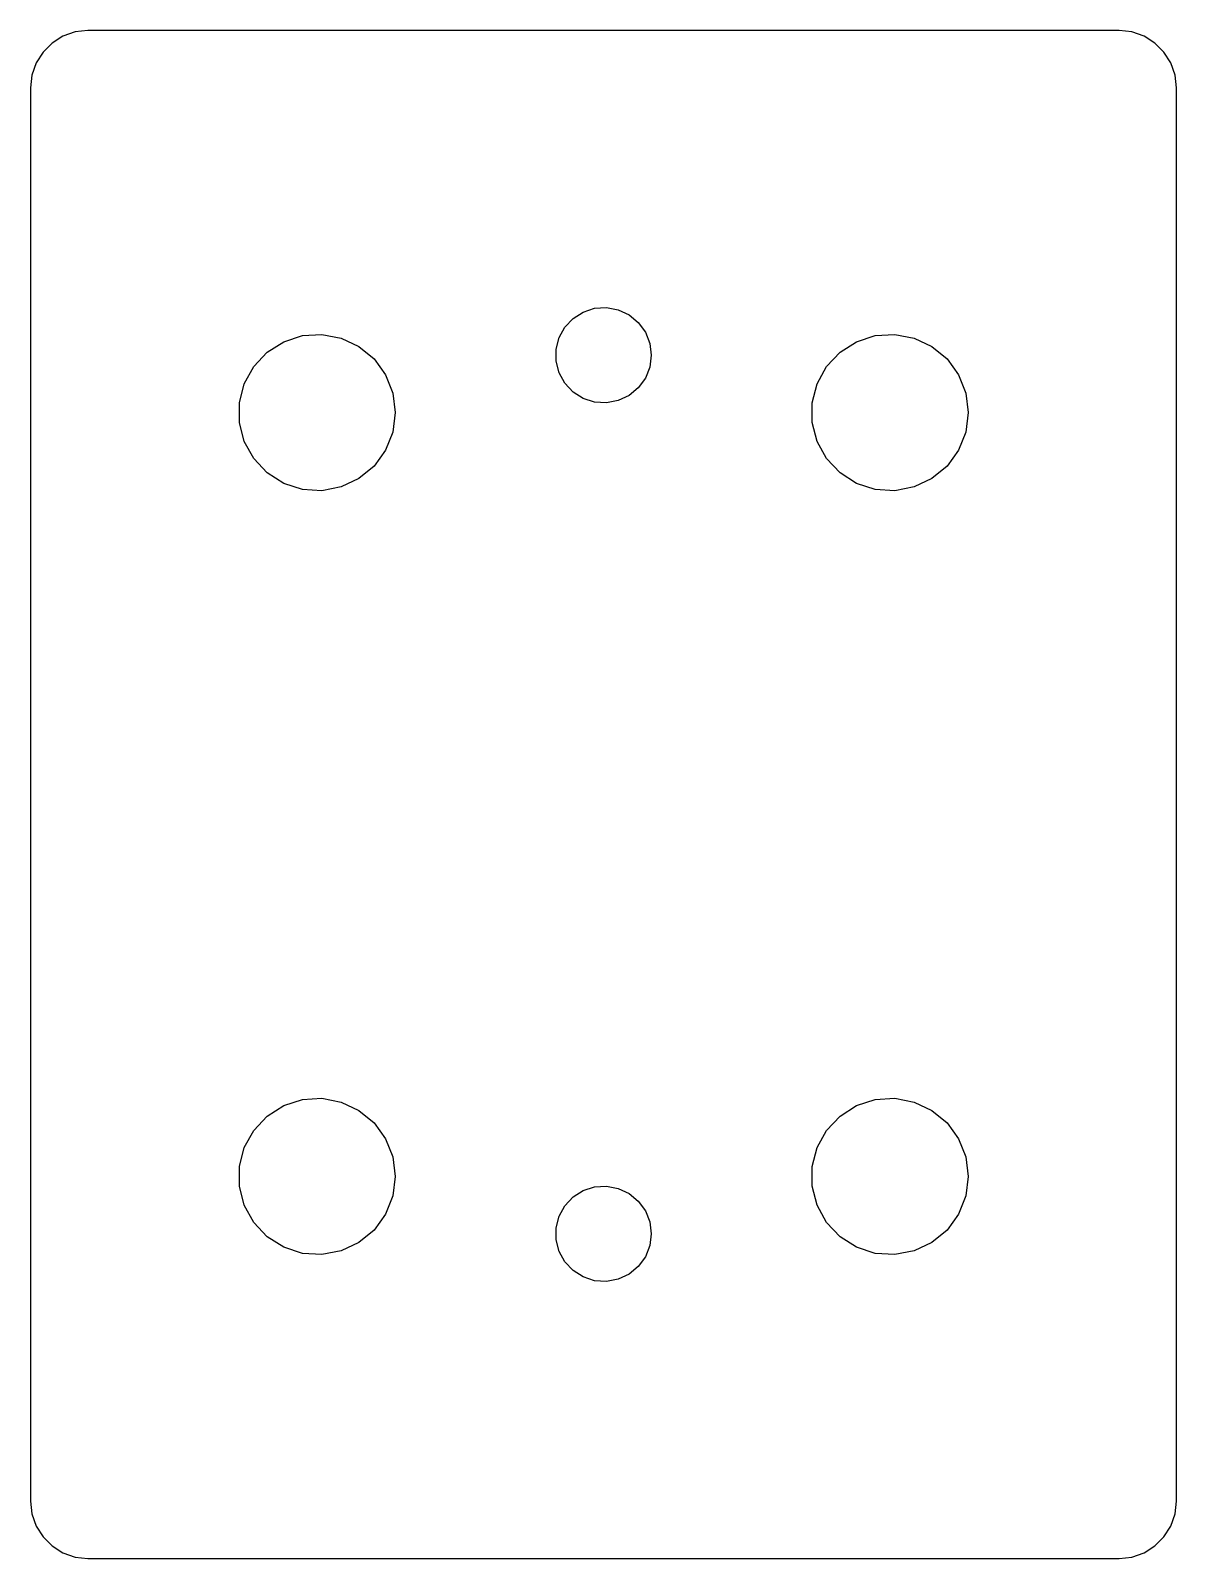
# Model space of a CAD drawing. Header units: metres. Extents: x -30 to 30, y -40 to 40.
import ezdxf

# ---------------------------------------------------------------- set-up
doc = ezdxf.new("R2010")
doc.units = ezdxf.units.M

msp = doc.modelspace()

# ---------------------------------------------------------------- linework, layer by layer
for p, q in [((-27, 40), (-27.6676, 39.9248)), ((27, 40), (-27, 40)), ((27.6676, 39.9248), (27, 40)), ((-28.8705, 39.3455), (-29.3455, 38.8705)), ((-28.3017, 39.7029), (-28.8705, 39.3455)), ((-27.6676, 39.9248), (-28.3017, 39.7029)), ((28.3017, 39.7029), (27.6676, 39.9248)), ((28.8705, 39.3455), (28.3017, 39.7029)), ((29.3455, 38.8705), (28.8705, 39.3455)), ((-29.3455, 38.8705), (-29.7029, 38.3017)), ((29.7029, 38.3017), (29.3455, 38.8705)), ((-29.9248, 37.6676), (-30, 37)), ((-29.7029, 38.3017), (-29.9248, 37.6676)), ((29.9248, 37.6676), (29.7029, 38.3017)), ((30, 37), (29.9248, 37.6676)), ((-30, 37), (-30, -37)), ((30, -37), (30, 37)), ((-2.02254, 24.4695), (-1.59355, 24.9263)), ((-1.59355, 24.9263), (-1.06444, 25.2621)), ((-1.06444, 25.2621), (-0.468445, 25.4557)), ((-0.468445, 25.4557), (0.156967, 25.4951)), ((0.156967, 25.4951), (0.772537, 25.3776)), ((0.772537, 25.3776), (1.33955, 25.1108)), ((1.33955, 25.1108), (1.82242, 24.7114)), ((-16.7457, 23.7098), (-15.7682, 24.0274)), ((-15.7682, 24.0274), (-14.7426, 24.0919)), ((-14.7426, 24.0919), (-13.733, 23.8993)), ((-2.32443, 23.9203), (-2.02254, 24.4695)), ((1.82242, 24.7114), (2.19077, 24.2044)), ((2.19077, 24.2044), (2.42145, 23.6217)), ((13.2543, 23.7098), (14.2317, 24.0274)), ((14.2317, 24.0274), (15.2574, 24.0919)), ((15.2574, 24.0919), (16.267, 23.8993)), ((-17.6134, 23.1591), (-16.7457, 23.7098)), ((-13.733, 23.8993), (-12.8031, 23.4617)), ((-12.8031, 23.4617), (-12.0112, 22.8066)), ((-2.48029, 23.3133), (-2.32443, 23.9203)), ((-2.48029, 22.6867), (-2.48029, 23.3133)), ((2.42145, 23.6217), (2.5, 23)), ((12.3866, 23.1591), (13.2543, 23.7098)), ((16.267, 23.8993), (17.1969, 23.4617)), ((17.1969, 23.4617), (17.9888, 22.8066)), ((-18.8121, 21.5093), (-18.317, 22.4099)), ((-18.317, 22.4099), (-17.6134, 23.1591)), ((-12.0112, 22.8066), (-11.4071, 21.9752)), ((-2.32443, 22.0797), (-2.48029, 22.6867)), ((2.5, 23), (2.42145, 22.3783)), ((11.1879, 21.5093), (11.683, 22.4099)), ((11.683, 22.4099), (12.3866, 23.1591)), ((17.9888, 22.8066), (18.5928, 21.9752)), ((-11.4071, 21.9752), (-11.0288, 21.0196)), ((-2.02254, 21.5305), (-2.32443, 22.0797)), ((2.19077, 21.7956), (1.82242, 21.2886)), ((2.42145, 22.3783), (2.19077, 21.7956)), ((18.5928, 21.9752), (18.9712, 21.0196)), ((-19.0677, 20.5139), (-18.8121, 21.5093)), ((-11.0288, 21.0196), (-10.9, 20)), ((-1.59355, 21.0737), (-2.02254, 21.5305)), ((-1.06444, 20.7379), (-1.59355, 21.0737)), ((1.33955, 20.8892), (0.772537, 20.6223)), ((1.82242, 21.2886), (1.33955, 20.8892)), ((10.9323, 20.5139), (11.1879, 21.5093)), ((18.9712, 21.0196), (19.1, 20)), ((-19.0677, 19.4861), (-19.0677, 20.5139)), ((-10.9, 20), (-11.0288, 18.9804)), ((-0.468445, 20.5443), (-1.06444, 20.7379)), ((0.156967, 20.5049), (-0.468445, 20.5443)), ((0.772537, 20.6223), (0.156967, 20.5049)), ((10.9323, 19.4861), (10.9323, 20.5139)), ((19.1, 20), (18.9712, 18.9804)), ((-18.8121, 18.4907), (-19.0677, 19.4861)), ((11.1879, 18.4907), (10.9323, 19.4861)), ((-18.317, 17.5901), (-18.8121, 18.4907)), ((-11.0288, 18.9804), (-11.4071, 18.0248)), ((11.683, 17.5901), (11.1879, 18.4907)), ((18.9712, 18.9804), (18.5928, 18.0248)), ((-11.4071, 18.0248), (-12.0112, 17.1933)), ((18.5928, 18.0248), (17.9888, 17.1933)), ((-17.6134, 16.8409), (-18.317, 17.5901)), ((-16.7457, 16.2902), (-17.6134, 16.8409)), ((-12.0112, 17.1933), (-12.8031, 16.5383)), ((12.3866, 16.8409), (11.683, 17.5901)), ((13.2543, 16.2902), (12.3866, 16.8409)), ((17.9888, 17.1933), (17.1969, 16.5383)), ((-15.7682, 15.9726), (-16.7457, 16.2902)), ((-13.733, 16.1007), (-14.7426, 15.9081)), ((-12.8031, 16.5383), (-13.733, 16.1007)), ((14.2317, 15.9726), (13.2543, 16.2902)), ((16.267, 16.1007), (15.2574, 15.9081)), ((17.1969, 16.5383), (16.267, 16.1007)), ((-14.7426, 15.9081), (-15.7682, 15.9726)), ((15.2574, 15.9081), (14.2317, 15.9726)), ((-16.7457, -16.2902), (-15.7682, -15.9726)), ((-15.7682, -15.9726), (-14.7426, -15.9081)), ((-14.7426, -15.9081), (-13.733, -16.1007)), ((13.2543, -16.2902), (14.2317, -15.9726)), ((14.2317, -15.9726), (15.2574, -15.9081)), ((15.2574, -15.9081), (16.267, -16.1007)), ((-17.6134, -16.8409), (-16.7457, -16.2902)), ((-13.733, -16.1007), (-12.8031, -16.5383)), ((-12.8031, -16.5383), (-12.0112, -17.1933)), ((12.3866, -16.8409), (13.2543, -16.2902)), ((16.267, -16.1007), (17.1969, -16.5383)), ((17.1969, -16.5383), (17.9888, -17.1933)), ((-18.8121, -18.4907), (-18.317, -17.5901)), ((-18.317, -17.5901), (-17.6134, -16.8409)), ((-12.0112, -17.1933), (-11.4071, -18.0248)), ((11.1879, -18.4907), (11.683, -17.5901)), ((11.683, -17.5901), (12.3866, -16.8409)), ((17.9888, -17.1933), (18.5928, -18.0248)), ((-11.4071, -18.0248), (-11.0288, -18.9804)), ((18.5928, -18.0248), (18.9712, -18.9804)), ((-19.0677, -19.4861), (-18.8121, -18.4907)), ((-11.0288, -18.9804), (-10.9, -20)), ((10.9323, -19.4861), (11.1879, -18.4907)), ((18.9712, -18.9804), (19.1, -20)), ((-19.0677, -20.5139), (-19.0677, -19.4861)), ((-10.9, -20), (-11.0288, -21.0196)), ((10.9323, -20.5139), (10.9323, -19.4861)), ((19.1, -20), (18.9712, -21.0196)), ((-18.8121, -21.5093), (-19.0677, -20.5139)), ((-1.59355, -21.0737), (-1.06444, -20.7379)), ((-1.06444, -20.7379), (-0.468445, -20.5443)), ((-0.468445, -20.5443), (0.156967, -20.5049)), ((0.156967, -20.5049), (0.772537, -20.6223)), ((0.772537, -20.6223), (1.33955, -20.8892)), ((11.1879, -21.5093), (10.9323, -20.5139)), ((-18.317, -22.4099), (-18.8121, -21.5093)), ((-11.0288, -21.0196), (-11.4071, -21.9752)), ((-2.32443, -22.0797), (-2.02254, -21.5305)), ((-2.02254, -21.5305), (-1.59355, -21.0737)), ((1.33955, -20.8892), (1.82242, -21.2886)), ((1.82242, -21.2886), (2.19077, -21.7956)), ((11.683, -22.4099), (11.1879, -21.5093)), ((18.9712, -21.0196), (18.5928, -21.9752)), ((-11.4071, -21.9752), (-12.0112, -22.8066)), ((-2.48029, -22.6867), (-2.32443, -22.0797)), ((2.19077, -21.7956), (2.42145, -22.3783)), ((2.42145, -22.3783), (2.5, -23)), ((18.5928, -21.9752), (17.9888, -22.8066)), ((-17.6134, -23.1591), (-18.317, -22.4099)), ((-16.7457, -23.7098), (-17.6134, -23.1591)), ((-12.0112, -22.8066), (-12.8031, -23.4617)), ((-2.48029, -23.3133), (-2.48029, -22.6867)), ((2.5, -23), (2.42145, -23.6217)), ((12.3866, -23.1591), (11.683, -22.4099)), ((13.2543, -23.7098), (12.3866, -23.1591)), ((17.9888, -22.8066), (17.1969, -23.4617)), ((-15.7682, -24.0274), (-16.7457, -23.7098)), ((-13.733, -23.8993), (-14.7426, -24.0919)), ((-12.8031, -23.4617), (-13.733, -23.8993)), ((-2.32443, -23.9203), (-2.48029, -23.3133)), ((-2.02254, -24.4695), (-2.32443, -23.9203)), ((2.42145, -23.6217), (2.19077, -24.2044)), ((14.2317, -24.0274), (13.2543, -23.7098)), ((16.267, -23.8993), (15.2574, -24.0919)), ((17.1969, -23.4617), (16.267, -23.8993)), ((-14.7426, -24.0919), (-15.7682, -24.0274)), ((-1.59355, -24.9263), (-2.02254, -24.4695)), ((1.82242, -24.7114), (1.33955, -25.1108)), ((2.19077, -24.2044), (1.82242, -24.7114)), ((15.2574, -24.0919), (14.2317, -24.0274)), ((-1.06444, -25.2621), (-1.59355, -24.9263)), ((-0.468445, -25.4557), (-1.06444, -25.2621)), ((0.156967, -25.4951), (-0.468445, -25.4557)), ((0.772537, -25.3776), (0.156967, -25.4951)), ((1.33955, -25.1108), (0.772537, -25.3776)), ((-30, -37), (-29.9248, -37.6676)), ((29.9248, -37.6676), (30, -37)), ((-29.9248, -37.6676), (-29.7029, -38.3017)), ((-29.7029, -38.3017), (-29.3455, -38.8705)), ((29.3455, -38.8705), (29.7029, -38.3017)), ((29.7029, -38.3017), (29.9248, -37.6676)), ((-29.3455, -38.8705), (-28.8705, -39.3455)), ((28.8705, -39.3455), (29.3455, -38.8705)), ((-28.8705, -39.3455), (-28.3017, -39.7029)), ((-28.3017, -39.7029), (-27.6676, -39.9248)), ((-27.6676, -39.9248), (-27, -40)), ((-27, -40), (27, -40)), ((27, -40), (27.6676, -39.9248)), ((27.6676, -39.9248), (28.3017, -39.7029)), ((28.3017, -39.7029), (28.8705, -39.3455))]:
    msp.add_line(p, q)

doc.saveas('drawing.dxf')
